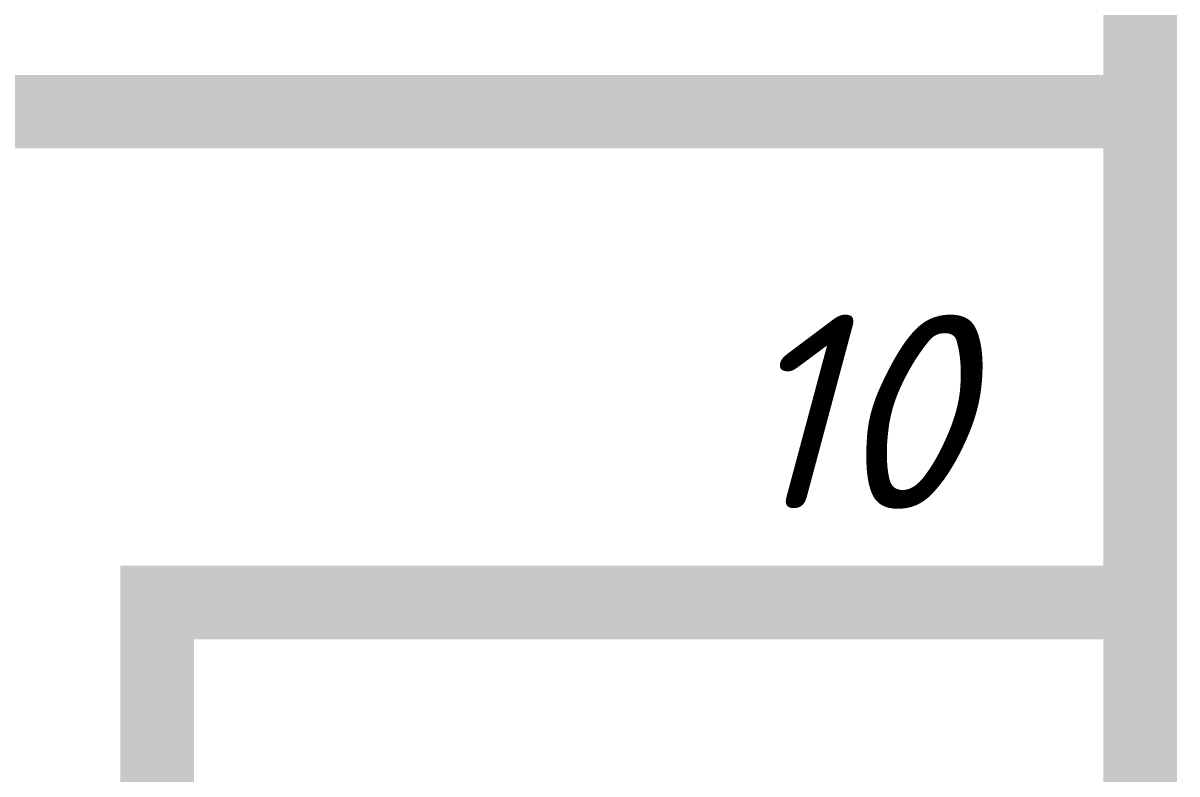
# Model space of a CAD drawing. Header units: inches. Extents: x 0 to 841, y 0 to 594.
# Drawn here: x 343.64 to 355.39, y 268.25 to 275.89 of the extents above; entities that cross this region are included whole.
import ezdxf

# ---------------------------------------------------------------- set-up
doc = ezdxf.new("R2010")
doc.units = ezdxf.units.IN
doc.layers.add('Sheet', color=255, linetype='Continuous')
doc.styles.get("Standard").update_dxf_attribs({"font": 'isocpeui.ttf'})

msp = doc.modelspace()

# ---------------------------------------------------------------- linework, layer by layer
at = {"layer": 'Sheet'}
for points in [[(355.013, 159.999, 0.749, 0.749, 0), (355.013, 449.992, 0.749, 0.749, 0)], [(350.005, 274.99, 0.749, 0.749, 0), (337.518, 274.99, 0.749, 0.749, 0), (337.518, 202.492, 0.749, 0.749, 0), (310.008, 202.492, 0.749, 0.749, 0), (305.022, 202.492, 0.749, 0.749, 0)], [(355.013, 274.99, 0.749, 0.749, 0), (350.005, 274.99, 0.749, 0.749, 0)], [(355.013, 274.99, 0.3, 0.3, 0), (350.005, 274.99, 0.3, 0.3, 0)], [(345.008, 249.993, 0.749, 0.749, 0), (345.008, 254.99, 0.749, 0.749, 0), (345.008, 259.999, 0.749, 0.749, 0), (345.008, 264.996, 0.749, 0.749, 0), (345.008, 269.993, 0.749, 0.749, 0), (350.005, 269.993, 0.749, 0.749, 0)], [(355.013, 269.993, 0.749, 0.749, 0), (350.005, 269.993, 0.749, 0.749, 0)], [(355.013, 269.993, 0.3, 0.3, 0), (350.005, 269.993, 0.3, 0.3, 0)]]:
    msp.add_lwpolyline(points, format="xyseb", dxfattribs=at)

# ---------------------------------------------------------------- texts
msp.add_text('10', height=1.9764, dxfattribs=at).set_placement((350.881, 270.947))

doc.saveas('drawing.dxf')
